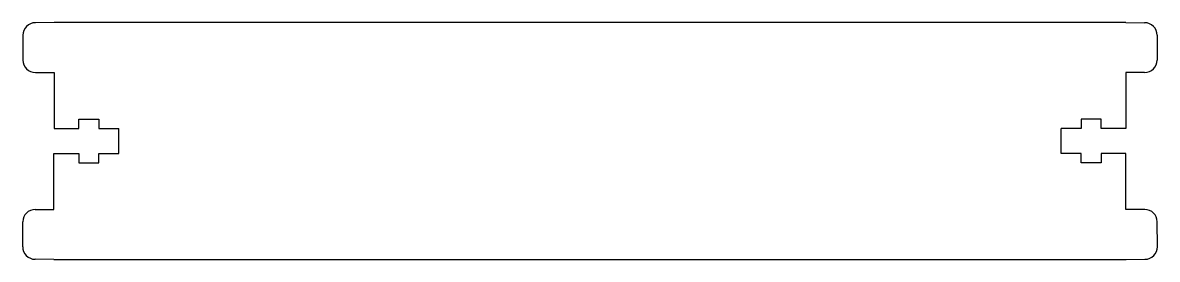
# Model space of a CAD drawing. Header units: millimetres. Extents: x -100 to 82, y -14 to 24.
import ezdxf

# ---------------------------------------------------------------- set-up
doc = ezdxf.new("R2010")
doc.units = ezdxf.units.MM

msp = doc.modelspace()

# ---------------------------------------------------------------- linework, layer by layer
at = {"color": 7, "linetype": 'Continuous', "lineweight": 25}
for p, q in [((-95.47, 24.1), (-98.47, 24.09)), ((76.53, 24.1), (-95.47, 24.1)), ((76.53, 24.1), (79.53, 24.09)), ((-100.46, 22.09), (-100.46, 18.09)), ((81.53, 22.09), (81.52, 18.09)), ((-98.46, 16.09), (-95.45, 16.09)), ((-95.45, 16.09), (-95.47, 7.08)), ((79.53, 16.09), (76.52, 16.09)), ((76.52, 16.09), (76.53, 7.08)), ((-91.47, 8.58), (-88.27, 8.58)), ((-91.47, 7.08), (-91.47, 8.58)), ((-88.27, 8.58), (-88.27, 7.08)), ((72.53, 8.58), (69.33, 8.58)), ((69.33, 8.58), (69.33, 7.08)), ((72.53, 7.08), (72.53, 8.58)), ((-95.47, 7.08), (-91.47, 7.08)), ((-88.27, 7.08), (-85.07, 7.08)), ((-85.07, 3.08), (-85.07, 7.08)), ((69.33, 7.08), (66.13, 7.08)), ((66.13, 3.08), (66.13, 7.08)), ((76.53, 7.08), (72.53, 7.08)), ((-95.48, -5.9), (-95.48, 3.08)), ((-95.48, 3.08), (-91.47, 3.08)), ((-91.47, 3.08), (-91.47, 1.58)), ((-88.27, 1.58), (-88.27, 3.08)), ((-88.27, 3.08), (-85.07, 3.08)), ((69.33, 3.08), (66.13, 3.08)), ((69.33, 1.58), (69.33, 3.08)), ((72.53, 3.08), (72.53, 1.58)), ((76.54, 3.08), (72.53, 3.08)), ((76.54, -5.9), (76.54, 3.08)), ((-91.47, 1.58), (-88.27, 1.58)), ((72.53, 1.58), (69.33, 1.58)), ((-98.48, -5.9), (-95.48, -5.9)), ((79.55, -5.9), (76.54, -5.9)), ((-100.5, -11.9), (-100.48, -7.89)), ((81.57, -11.9), (81.55, -7.89)), ((-95.51, -13.92), (-98.51, -13.91)), ((-95.51, -13.92), (76.57, -13.92)), ((76.57, -13.92), (79.57, -13.91))]:
    msp.add_line(p, q, dxfattribs=at)
for centre, start, end in [((-98.46, 22.09), 90.083, 180.0875), ((79.53, 22.09), 359.9125, 89.917), ((-98.46, 18.09), 180.0875, 269.9296), ((79.52, 18.09), 270.0704, 359.9125), ((-98.48, -7.9), 89.952, 179.7942), ((79.55, -7.9), 0.2058, 90.048), ((-98.5, -11.91), 179.7942, 269.7987), ((79.57, -11.91), 270.2013, 0.2058)]:
    msp.add_arc(centre, 2, start, end, dxfattribs=at)

doc.saveas('drawing.dxf')
